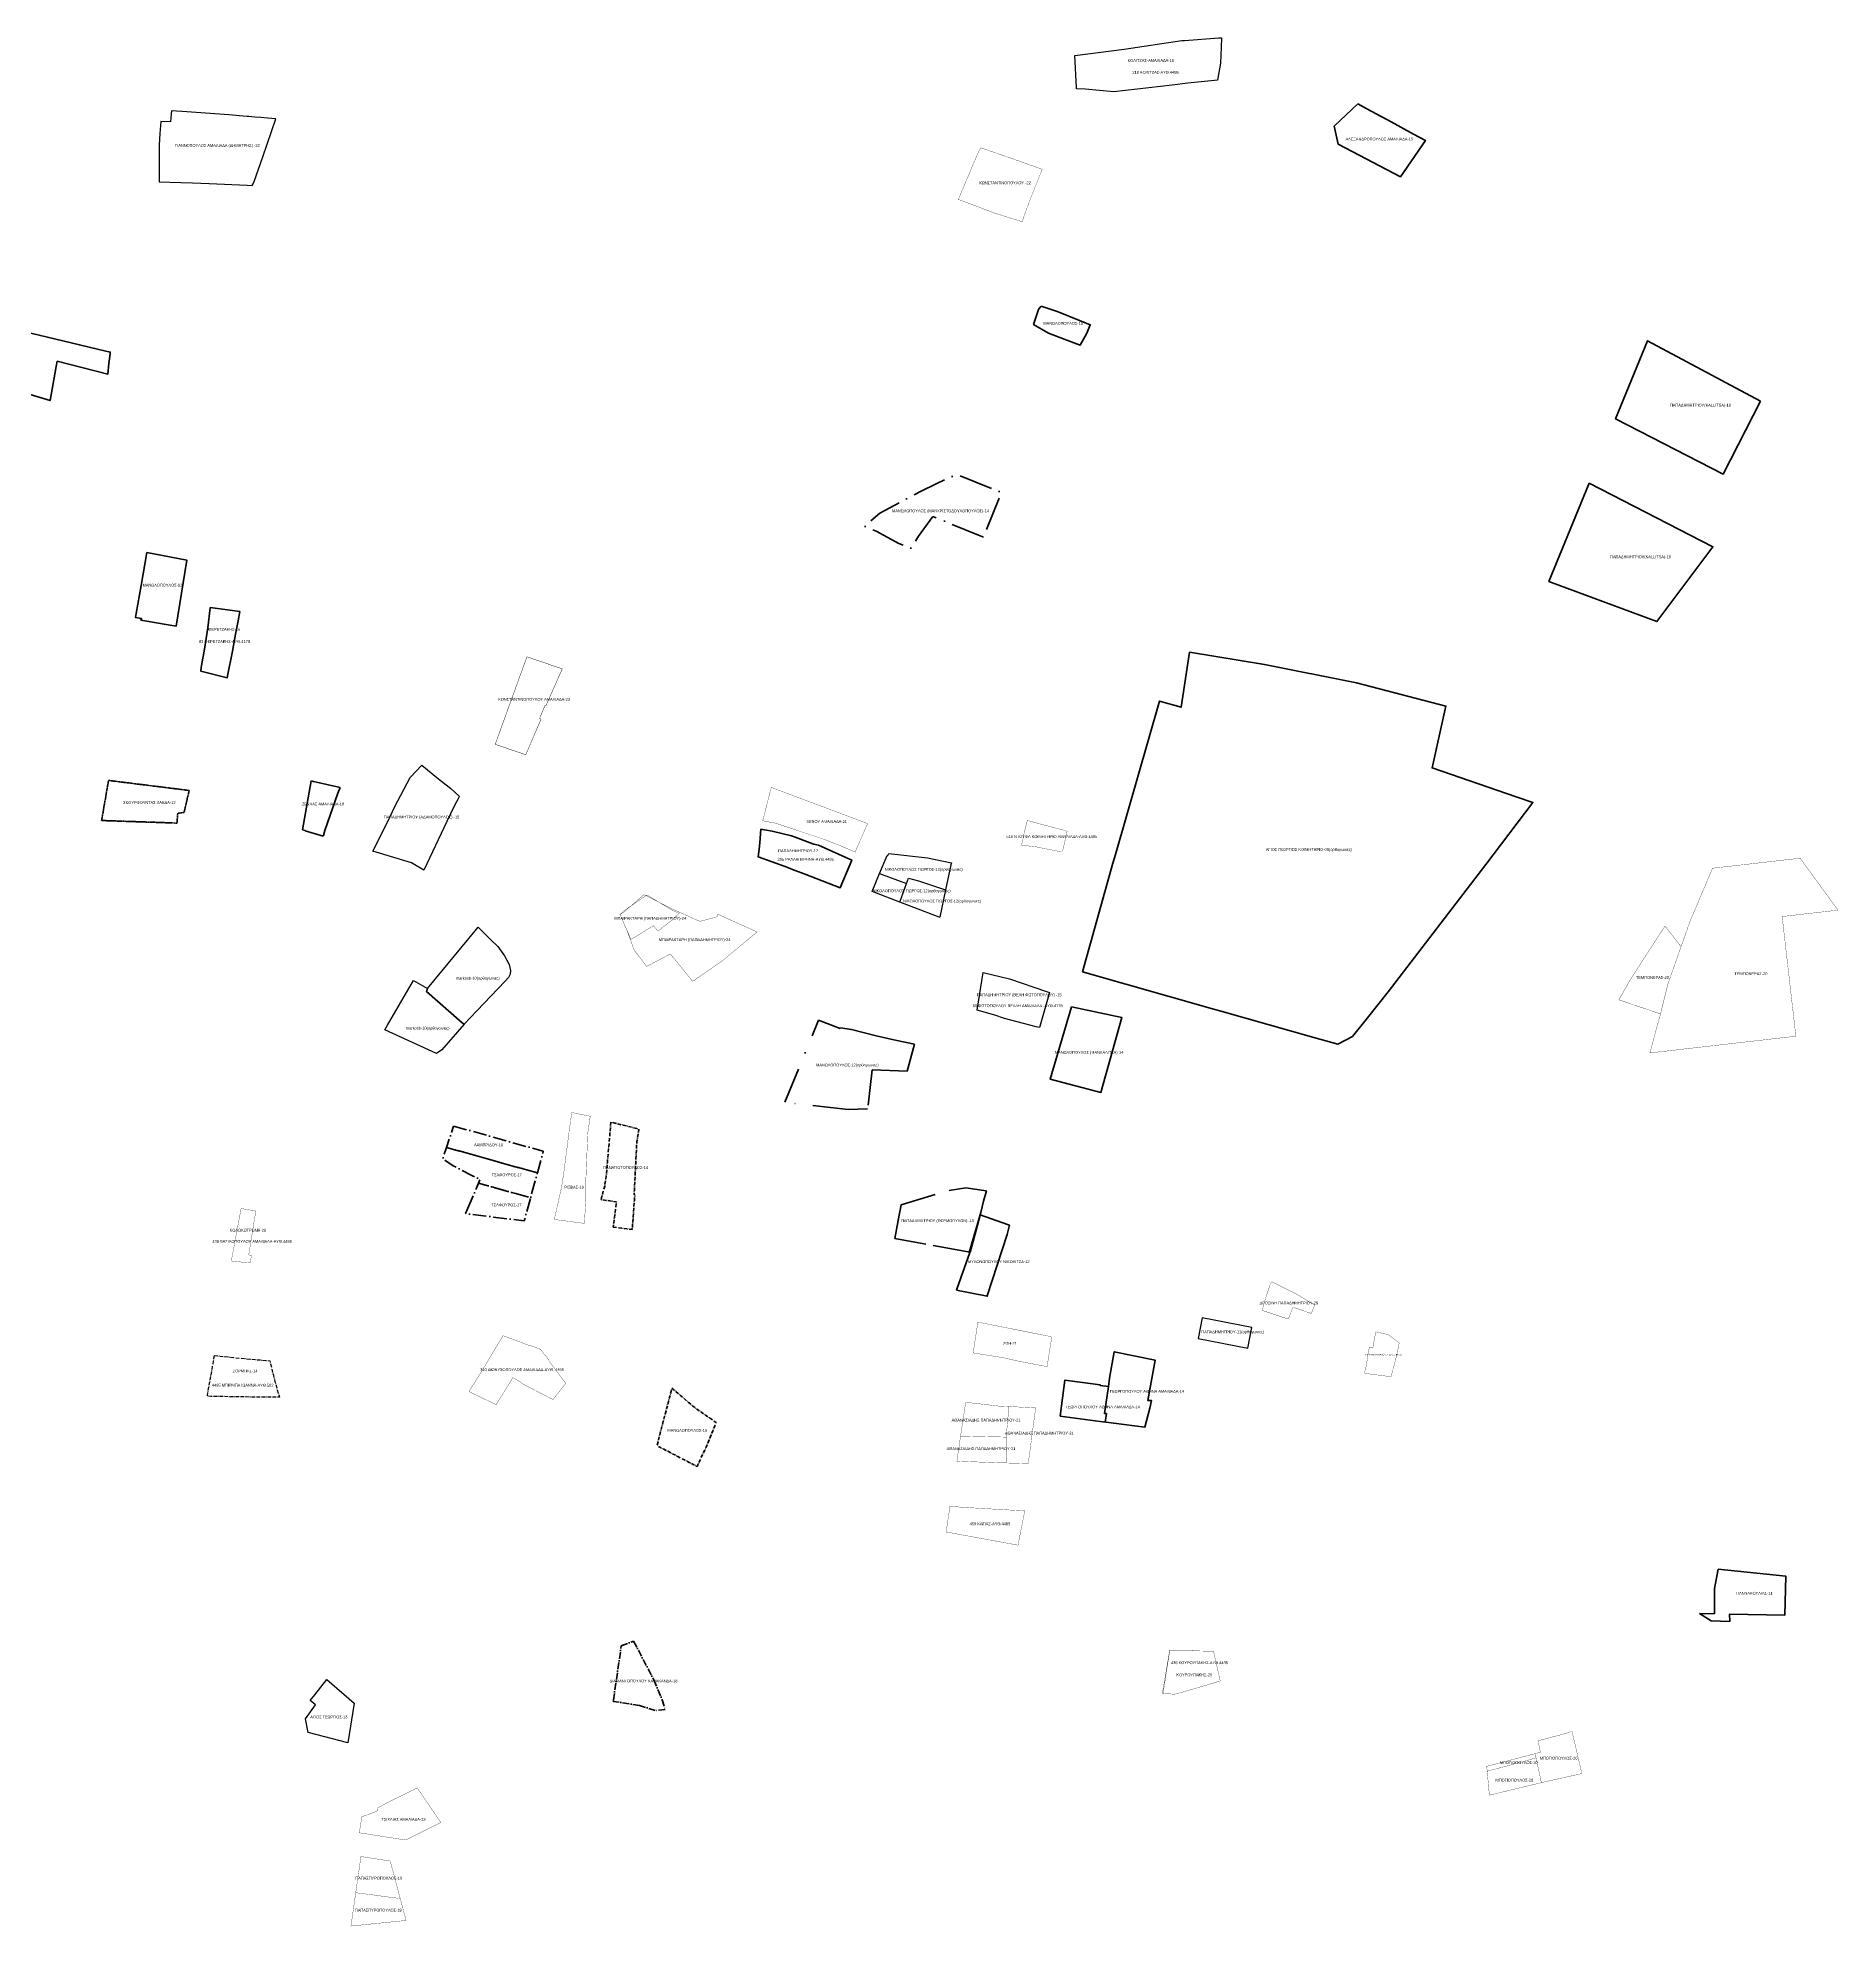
# Model space of a CAD drawing. Header units: metres. Extents: x 245125 to 394351, y 270578 to 4233311.
# Drawn here: x 266652 to 267293, y 4186687 to 4187359 of the extents above; entities that cross this region are included whole.
import ezdxf
from ezdxf.lldxf.tags import DXFTag

# ---------------------------------------------------------------- set-up
doc = ezdxf.new("R2010")
doc.units = ezdxf.units.M
for name, pattern in [('ACAD_ISO10W100', [18, 12, -3, 0, -3]), ('DASHDOT', [25.4, 12.7, -6.35, 0, -6.35]), ('DASHDOT_LINE', [18, 12, -3, 0, -3]), ('t-orio', [0.79, 0.5, -0.12, 0.05, -0.12])]:
    doc.linetypes.add(name, pattern=pattern)
for name, color, linetype in [('4178-(1-64)', 129, 'Continuous'), ('4178-(65-126-135-205)', 51, 'Continuous'), ('4495-(127-227)', 221, 'Continuous'), ('4495-(228-329)', 103, 'Continuous'), ('4495-(330-430)', 229, 'Continuous'), ('4495-(431-531)', 215, 'Continuous'), ('topo2009', 98, 'Continuous'), ('topo2010', 207, 'Continuous'), ('topo2011', 23, 'Continuous'), ('topo2012', 144, 'Continuous'), ('topo2013', 66, 'Continuous'), ('topo2014', 230, 'Continuous'), ('topo2015', 137, 'Continuous'), ('topo2016', 36, 'Continuous'), ('topo2017', 2, 'Continuous'), ('topo2018', 5, 'Continuous'), ('topo2019', 6, 'Continuous'), ('topo2020', 3, 'Continuous'), ('topo2021', 4, 'Continuous'), ('topo2022', 30, 'Continuous'), ('topo2023', 41, 'Continuous'), ('topo2024', 160, 'Continuous'), ('topo2026', 192, 'Continuous')]:
    doc.layers.add(name, color=color, linetype=linetype)
doc.styles.get("Standard").update_dxf_attribs({"font": 'arial.ttf'})
tags = doc.linetypes.add('BORDER2', pattern=[0.875, 0.25, -0.125, 0.25, -0.125, 0, -0.125]).pattern_tags.tags
tags[14:15] = [DXFTag(74, 4), DXFTag(75, 0), DXFTag(340, '0'), DXFTag(46, 1.0), DXFTag(50, 0.0), DXFTag(44, 0.0), DXFTag(45, 0.0)]
tags[12:13] = [DXFTag(74, 4), DXFTag(75, 0), DXFTag(340, '0'), DXFTag(46, 1.0), DXFTag(50, 0.0), DXFTag(44, 0.0), DXFTag(45, 0.0)]
tags[10:11] = [DXFTag(74, 4), DXFTag(75, 0), DXFTag(340, '0'), DXFTag(46, 1.0), DXFTag(50, 0.0), DXFTag(44, 0.0), DXFTag(45, 0.0)]
tags[8:9] = [DXFTag(74, 4), DXFTag(75, 0), DXFTag(340, '0'), DXFTag(46, 1.0), DXFTag(50, 0.0), DXFTag(44, 0.0), DXFTag(45, 0.0)]
tags[6:7] = [DXFTag(74, 4), DXFTag(75, 0), DXFTag(340, '0'), DXFTag(46, 1.0), DXFTag(50, 0.0), DXFTag(44, 0.0), DXFTag(45, 0.0)]
tags[4:5] = [DXFTag(74, 4), DXFTag(75, 0), DXFTag(340, '0'), DXFTag(46, 1.0), DXFTag(50, 0.0), DXFTag(44, 0.0), DXFTag(45, 0.0)]
tags = doc.linetypes.add('DASHDOT2', pattern=[0.5, 0.25, -0.125, 0, -0.125]).pattern_tags.tags
tags[10:11] = [DXFTag(74, 4), DXFTag(75, 0), DXFTag(340, '0'), DXFTag(46, 1.0), DXFTag(50, 0.0), DXFTag(44, 0.0), DXFTag(45, 0.0)]
tags[8:9] = [DXFTag(74, 4), DXFTag(75, 0), DXFTag(340, '0'), DXFTag(46, 1.0), DXFTag(50, 0.0), DXFTag(44, 0.0), DXFTag(45, 0.0)]
tags[6:7] = [DXFTag(74, 4), DXFTag(75, 0), DXFTag(340, '0'), DXFTag(46, 1.0), DXFTag(50, 0.0), DXFTag(44, 0.0), DXFTag(45, 0.0)]
tags[4:5] = [DXFTag(74, 4), DXFTag(75, 0), DXFTag(340, '0'), DXFTag(46, 1.0), DXFTag(50, 0.0), DXFTag(44, 0.0), DXFTag(45, 0.0)]
tags = doc.linetypes.add('HIDDEN', pattern=[0.375, 0.25, -0.125]).pattern_tags.tags
tags[6:7] = [DXFTag(74, 4), DXFTag(75, 0), DXFTag(340, '0'), DXFTag(46, 1.0), DXFTag(50, 0.0), DXFTag(44, 0.0), DXFTag(45, 0.0)]
tags[4:5] = [DXFTag(74, 4), DXFTag(75, 0), DXFTag(340, '0'), DXFTag(46, 1.0), DXFTag(50, 0.0), DXFTag(44, 0.0), DXFTag(45, 0.0)]

msp = doc.modelspace()

# ---------------------------------------------------------------- linework, layer by layer
at = {"layer": '4495-(228-329)', "color": 103, "ltscale": 2, "const_width": 0.1}
msp.add_lwpolyline([(266817.65, 4186897.12), (266826.78, 4186893.73), (266828.35, 4186893.3), (266830.2, 4186892.58), (266830.98, 4186892.3), (266834.14, 4186888.19), (266834.45, 4186887.55), (266838.39, 4186882.3), (266839.99, 4186880.17), (266835.47, 4186874.42), (266834.09, 4186875.12), (266825.02, 4186879.78), (266823.88, 4186880.64), (266821.18, 4186882.19), (266815.21, 4186872.58), (266805.57, 4186877.25), (266807.64, 4186880.58), (266811.24, 4186886.36), (266815.49, 4186893.52), (266817.65, 4186897.12)], dxfattribs=at)
at = {"layer": '4495-(431-531)', "linetype": 't-orio', "lineweight": 50, "ltscale": 10, "const_width": 0.1, "flags": 128}
msp.add_lwpolyline([(267002.16, 4187071.66), (267002.31, 4187072.38), (267003.07, 4187075.85), (267004.2, 4187080.43), (267010.08, 4187078.82), (267017.37, 4187076.92), (267018.36, 4187076.6), (267016.96, 4187070.26), (267016.59, 4187069.45), (267015.49, 4187069.39), (267007.45, 4187071.01), (267005.61, 4187071.21)], close=True, dxfattribs=at)
at = {"layer": '4495-(431-531)', "color": 215, "linetype": 't-orio', "lineweight": 60, "ltscale": 2, "const_width": 0.1}
msp.add_lwpolyline([(266976.69, 4186836.37), (266977.55, 4186836.32), (266988.24, 4186835.65), (267002.58, 4186834.84), (267003.3, 4186834.8), (267000.89, 4186822.6), (266975.31, 4186827.29)], close=True, dxfattribs=at)
at = {"layer": '4495-(431-531)', "color": 215, "lineweight": 40, "ltscale": 20, "const_width": 0.1}
msp.add_lwpolyline([(267054.86, 4186785.25), (267063.14, 4186785.24), (267063.08, 4186785), (267070.46, 4186784.87), (267072.83, 4186774.32), (267070.05, 4186773.41), (267063.96, 4186771.64), (267059.9, 4186770.45), (267056.73, 4186769.59), (267052.25, 4186769.81), (267052.81, 4186773.13), (267054.44, 4186782.74)], close=True, dxfattribs=at)
at = {"layer": 'topo2009', "color": 98, "lineweight": 50}
msp.add_lwpolyline([(267023.85, 4187026.54), (267034.69, 4187065.2), (267035.56, 4187068.31), (267051.21, 4187122.9), (267058.94, 4187120.7), (267061.93, 4187140.3), (267088.57, 4187135.87), (267121.29, 4187129.34), (267153.16, 4187121.1), (267151.24, 4187112.52), (267148.23, 4187099.09), (267178.11, 4187088.83), (267184.11, 4187086.77), (267167.37, 4187064.7), (267132.62, 4187019.43), (267125.24, 4187010.25), (267119.92, 4187003.58), (267114.74, 4187000.81), (267106.19, 4187003.21), (267073.48, 4187012.42), (267070.07, 4187013.35)], close=True, dxfattribs=at)
at = {"layer": 'topo2010', "color": 207}
for points in [[(266808.84, 4187042.49), (266813.26, 4187038.11), (266815.78, 4187035.56), (266818.21, 4187032.31), (266819.88, 4187029.19), (266820.34, 4187027.02), (266820.22, 4187025.79), (266819.58, 4187024.6), (266818.42, 4187023.21), (266808.3, 4187012.71), (266803.79, 4187007.92), (266803.16, 4187008.47), (266790.5, 4187019.53), (266790.85, 4187020.58), (266807.75, 4187041.17)], [(266803.79, 4187007.92), (266795.88, 4186998.83), (266794.03, 4186997.48), (266775.58, 4187005.92), (266776.58, 4187007.64), (266785.83, 4187023.47), (266790.85, 4187020.58), (266790.5, 4187019.53), (266803.16, 4187008.47)]]:
    msp.add_lwpolyline(points, close=True, dxfattribs=at)
at = {"layer": 'topo2011', "color": 23}
for p, q in [((267066.47, 4186903.42), (267065.04, 4186896.16)), ((267084.13, 4186900.01), (267066.47, 4186903.42)), ((267065.04, 4186896.16), (267082.66, 4186892.66)), ((267082.66, 4186892.66), (267084.13, 4186900.01))]:
    msp.add_line(p, q, dxfattribs=at)
at = {"layer": 'topo2011', "color": 23, "linetype": 'DASHDOT2', "lineweight": 60, "ltscale": 3}
msp.add_lwpolyline([(267243.32, 4186798.3), (267248.69, 4186798.19), (267248.67, 4186807.17), (267250.02, 4186814), (267274.05, 4186811.62), (267273.72, 4186797.64), (267254.07, 4186798.07), (267254.21, 4186795.47), (267247.54, 4186795.62)], close=True, dxfattribs=at)
at = {"layer": 'topo2012', "color": 144}
for p, q in [((266951.63, 4187061.5), (266954.29, 4187067.95)), ((266954.29, 4187067.95), (266954.56, 4187067.91)), ((266954.56, 4187067.91), (266954.89, 4187068.71)), ((266954.89, 4187068.71), (266968.73, 4187067.09)), ((266968.73, 4187067.09), (266977.2, 4187065.39)), ((266977.03, 4187064.67), (266975.04, 4187055.77)), ((266977.2, 4187065.39), (266977.03, 4187064.67)), ((266949.03, 4187055.18), (266951.63, 4187061.5)), ((266949.03, 4187055.18), (266951.63, 4187061.5)), ((266951.63, 4187061.5), (266961.22, 4187058.04)), ((266958.81, 4187051.36), (266961.22, 4187058.04)), ((266961.22, 4187058.04), (266961.97, 4187059.89)), ((266961.97, 4187059.89), (266965.45, 4187058.98)), ((266965.45, 4187058.98), (266975.04, 4187055.77)), ((266958.81, 4187051.37), (266949.03, 4187055.18)), ((266958.81, 4187051.37), (266949.03, 4187055.18)), ((266972.88, 4187046.05), (266958.81, 4187051.37)), ((266972.88, 4187046.05), (266958.81, 4187051.37)), ((266975.04, 4187055.77), (266973.08, 4187045.98)), ((266975.04, 4187055.77), (266973.08, 4187045.98)), ((266973.08, 4187045.98), (266972.88, 4187046.05)), ((266973.08, 4187045.98), (266972.88, 4187046.05))]:
    msp.add_line(p, q, dxfattribs=at)
at = {"layer": 'topo2012', "color": 144, "linetype": 'HIDDEN', "lineweight": 40, "ltscale": 6}
msp.add_lwpolyline([(266626.84, 4187238.68), (266656.54, 4187229.78), (266658.71, 4187241.88), (266659.05, 4187243.8), (266677.04, 4187239.2), (266677.46, 4187243), (266677.84, 4187246.36), (266677.92, 4187247.07), (266673.85, 4187248.01), (266666.98, 4187249.59), (266633.15, 4187257.73)], dxfattribs=at)
at = {"layer": 'topo2012', "color": 144, "lineweight": 80}
msp.add_lwpolyline([(266690.99, 4187175.79), (266705.16, 4187173.05), (266701.38, 4187149.58), (266697.78, 4187150.15), (266690.97, 4187151.26), (266688.85, 4187151.64), (266689.06, 4187152.25), (266686.92, 4187152.58), (266687.12, 4187154.01), (266688.97, 4187164)], close=True, dxfattribs=at)
at = {"layer": 'topo2012', "color": 144, "linetype": 'ACAD_ISO10W100', "lineweight": 60, "ltscale": 0.04}
msp.add_lwpolyline([(266674.87, 4187080.4), (266676.22, 4187088.34), (266677.3, 4187094.65), (266706, 4187091.09), (266704.58, 4187084.85), (266704.22, 4187083.29), (266701.93, 4187082.94), (266701.67, 4187079.48)], close=True, dxfattribs=at)
at = {"layer": 'topo2012', "color": 144, "linetype": 'HIDDEN', "lineweight": 50, "ltscale": 4}
msp.add_lwpolyline([(266909.38, 4187077.34), (266913.44, 4187076.59), (266920.28, 4187074.97), (266921.64, 4187074.46), (266927.88, 4187072.09), (266928.29, 4187072), (266929.92, 4187071.64), (266932.32, 4187070.58), (266941.76, 4187066.29), (266937.66, 4187056.45), (266924.82, 4187061.42), (266921.58, 4187062.63), (266917.72, 4187064.14), (266908.41, 4187067.48), (266908.84, 4187070.15), (266909.03, 4187072.49)], close=True, dxfattribs=at)
at = {"layer": 'topo2012', "color": 144, "linetype": 'DASHDOT', "lineweight": 80}
msp.add_lwpolyline([(266917.94, 4186980.18), (266929.92, 4187009.39), (266937.63, 4187006.42), (266937.69, 4187006.61), (266941.6, 4187006.03), (266950.41, 4187003.75), (266957.78, 4187002.09), (266964.07, 4187000.85), (266961.49, 4186991.17), (266948.95, 4186991.69), (266947.38, 4186977.79), (266940.52, 4186977.63)], close=True, dxfattribs=at)
at = {"layer": 'topo2012', "color": 144, "linetype": 'BORDER2', "lineweight": 70}
msp.add_lwpolyline([(266979.01, 4186913.27), (266979.28, 4186913.97), (266983.71, 4186926.69), (266983.51, 4186926.73), (266987.42, 4186940.12), (266997.19, 4186936.65), (266997.84, 4186936.42), (266996.98, 4186933.07), (266989.98, 4186911.27), (266989.93, 4186911.12)], close=True, dxfattribs=at)
at = {"layer": 'topo2013', "color": 54}
msp.add_lwpolyline([(266748.31, 4186755.95), (266747.38, 4186760.77), (266750.98, 4186765.79), (266749.02, 4186767.28), (266750.73, 4186769.38), (266754.93, 4186774.8), (266764.73, 4186766.38), (266762.4, 4186752.32)], close=True, dxfattribs=at)
at = {"layer": 'topo2014', "color": 230, "lineweight": 0}
msp.add_line((267047.8, 4186871.31), (267045.99, 4186864.54), dxfattribs=at)
at = {"layer": 'topo2014', "color": 230, "linetype": 'DASHDOT_LINE', "lineweight": 60, "flags": 128}
msp.add_lwpolyline([(266988.62, 4187181.25), (266986.86, 4187181.93), (266976.27, 4187186.21), (266970.62, 4187188.51), (266969.61, 4187187.22), (266965.53, 4187181.58), (266964, 4187179.16), (266962.74, 4187177.2), (266958.55, 4187179), (266950.39, 4187183.36), (266946.35, 4187185.09), (266951.76, 4187189.72), (266966.44, 4187197.54), (266971.83, 4187200.2), (266979, 4187203.53), (266995.03, 4187197.1)], close=True, dxfattribs=at)
at = {"layer": 'topo2014', "color": 230, "linetype": 'HIDDEN', "lineweight": 50, "ltscale": 5, "flags": 128}
msp.add_lwpolyline([(267019.95, 4187014.14), (267037.86, 4187010.28), (267030.39, 4186983.68), (267012.38, 4186988.34)], close=True, dxfattribs=at)
at = {"layer": 'topo2014', "color": 230, "linetype": 'DASHDOT_LINE', "lineweight": 80, "ltscale": 0.1, "flags": 128}
msp.add_lwpolyline([(266856.86, 4186935.76), (266863.62, 4186934.88), (266864.57, 4186947.19), (266864.32, 4186947.21), (266865.25, 4186965.89), (266866.03, 4186970.62), (266856.08, 4186973.1), (266855.57, 4186967.56), (266854.38, 4186953.82), (266853.84, 4186950.37), (266852.54, 4186945.48), (266858.07, 4186944.76)], close=True, dxfattribs=at)
at = {"layer": 'topo2014', "color": 230, "linetype": 'DASHDOT_LINE', "ltscale": 0.1, "flags": 128}
msp.add_lwpolyline([(266715.04, 4186890.05), (266727.96, 4186888.75), (266734.69, 4186888.2), (266736.32, 4186881.47), (266738.1, 4186875.28), (266738.1, 4186875.28), (266729.85, 4186875.27), (266713.76, 4186875.52), (266712.45, 4186875.61)], close=True, dxfattribs=at)
at = {"layer": 'topo2014', "color": 230}
for points in [[(267049.69, 4186888.42), (267047.05, 4186874.11), (267048.34, 4186874.08), (267047.8, 4186871.31), (267045.99, 4186864.54), (267031.27, 4186866.49)], [(267049.69, 4186888.42), (267047.05, 4186874.11), (267048.34, 4186874.08), (267047.8, 4186871.31), (267045.99, 4186864.54)]]:
    msp.add_lwpolyline(points, dxfattribs=at)
at = {"layer": 'topo2014', "color": 230, "lineweight": 40}
for points in [[(267031.28, 4186866.49), (267045.99, 4186864.54), (267047.8, 4186871.31), (267048.34, 4186874.08), (267047.05, 4186874.11), (267049.69, 4186888.42), (267035.13, 4186891.43), (267033.5, 4186882.03), (267033.08, 4186879.06), (267031.7, 4186869.48)], [(267015.89, 4186868.53), (267031.95, 4186866.4), (267032.35, 4186869.39), (267031.7, 4186869.48), (267033.08, 4186879.06), (267030.08, 4186879.44), (267030.11, 4186879.67), (267017.6, 4186881.33), (267015.89, 4186868.53)]]:
    msp.add_lwpolyline(points, dxfattribs=at)
at = {"layer": 'topo2015', "color": 137}
msp.add_lwpolyline([(267145.85, 4187322.28), (267136.98, 4187309.41), (267114.84, 4187320.98), (267113.43, 4187327.36), (267121.84, 4187335.34), (267124.95, 4187333.61), (267133.61, 4187328.9), (267141.63, 4187324.56), (267145.85, 4187322.28)], dxfattribs=at)
at = {"layer": 'topo2015', "color": 137, "linetype": 'HIDDEN', "lineweight": 40, "ltscale": 2}
msp.add_lwpolyline([(267121.84, 4187335.34), (267124.95, 4187333.61), (267133.61, 4187328.9), (267141.63, 4187324.56), (267145.85, 4187322.28), (267136.98, 4187309.41), (267114.84, 4187320.98), (267113.43, 4187327.36), (267121.84, 4187335.34)], dxfattribs=at)
at = {"layer": 'topo2015', "color": 137, "lineweight": 70, "ltscale": 0.1, "flags": 128}
msp.add_lwpolyline([(267009.12, 4187263.34), (267015.15, 4187261.32), (267026.57, 4187256.76), (267025.33, 4187253.77), (267023.05, 4187249.52), (267020.72, 4187250.37), (267011.8, 4187253.74), (267006.42, 4187256.88), (267008.06, 4187261.81), (267008.26, 4187262.42)], close=True, dxfattribs=at)
at = {"layer": 'topo2015', "color": 137, "flags": 128}
for points in [[(266771.39, 4187069.51), (266776.51, 4187079.85), (266779.23, 4187085.42), (266784.69, 4187095.74), (266788.76, 4187100.04), (266790.81, 4187098.47), (266794.13, 4187095.68), (266799.09, 4187091.79), (266802.07, 4187089.07), (266801.9, 4187088.63), (266800.32, 4187085.51), (266797.71, 4187080), (266789.5, 4187062.77), (266785.16, 4187065.29)], [(266986.36, 4187012.95), (266988.47, 4187026.35), (266997.81, 4187024.08), (267011.06, 4187019.56), (267012.15, 4187019.19), (267008.52, 4187006.71), (267007.3, 4187007.04), (266996.04, 4187009.95), (266992.65, 4187011.14)]]:
    msp.add_lwpolyline(points, close=True, dxfattribs=at)
at = {"layer": 'topo2015', "color": 137, "linetype": 'DASHDOT', "lineweight": 70}
msp.add_lwpolyline([(266959.28, 4186943.71), (266976.38, 4186948.81), (266982.3, 4186949.68), (266989.52, 4186948.62), (266989.71, 4186948.6), (266988.62, 4186944.99), (266987.62, 4186940.93), (266986.33, 4186936.01), (266983.93, 4186926.83), (266983.2, 4186926.96), (266968.13, 4186929.72), (266957.06, 4186931.75), (266958.28, 4186938.08)], close=True, dxfattribs=at)
at = {"layer": 'topo2015', "color": 137, "linetype": 'DASHDOT_LINE', "lineweight": 70, "ltscale": 0.1, "flags": 128}
msp.add_lwpolyline([(266877.76, 4186878.44), (266878.54, 4186877.78), (266885.26, 4186872.01), (266893.48, 4186866.22), (266890.41, 4186858.51), (266886.71, 4186850.59), (266873.72, 4186857.33), (266872.5, 4186857.96), (266873.1, 4186860.54), (266875.01, 4186867.89)], close=True, dxfattribs=at)
at = {"layer": 'topo2016', "color": 36, "lineweight": 40, "flags": 128}
msp.add_lwpolyline([(266713.43, 4187156.14), (266724.07, 4187154.7), (266723.49, 4187151.46), (266722.54, 4187146.64), (266721.39, 4187140.66), (266721.07, 4187138.89), (266720.04, 4187133.61), (266719.8, 4187132.43), (266719.54, 4187131.16), (266710.11, 4187133.58), (266710.33, 4187134.86), (266710.45, 4187135.59), (266711.41, 4187141.38), (266712.63, 4187148.96), (266713.42, 4187156.04)], close=True, dxfattribs=at)
at = {"layer": 'topo2017', "color": 2, "linetype": 'DASHDOT_LINE', "lineweight": 70, "ltscale": 0.4, "flags": 128}
for points in [[(266797.58, 4186964.1), (266829.89, 4186955.02), (266829.31, 4186952.91), (266827.49, 4186946.22), (266808.93, 4186951.35), (266809.51, 4186952.74), (266806.38, 4186954.19), (266799.9, 4186957.59), (266796.25, 4186960.02), (266797.58, 4186964.1)], [(266805.16, 4186942.43), (266808.93, 4186951.35), (266827.49, 4186946.22), (266825.73, 4186939.77), (266825.25, 4186937.98), (266804.36, 4186940.53)]]:
    msp.add_lwpolyline(points, close=True, dxfattribs=at)
at = {"layer": 'topo2018', "color": 5, "flags": 128}
msp.add_lwpolyline([(267021.07, 4187352.56), (267038.67, 4187354.83), (267059.21, 4187357.85), (267060.12, 4187357.86), (267072.35, 4187358.83), (267073.31, 4187358.86), (267073.22, 4187355.49), (267072.97, 4187349.77), (267071.88, 4187343.78), (267070.86, 4187343.7), (267061.26, 4187342.72), (267055.72, 4187342.02), (267034.95, 4187339.62), (267024.77, 4187340.58), (267021.76, 4187340.75), (267021.73, 4187341.2)], close=True, dxfattribs=at)
at = {"layer": 'topo2018', "color": 5, "lineweight": 60}
for points in [[(267265.11, 4187229.54), (267224.88, 4187251.09), (267213.49, 4187223.3), (267251.77, 4187203.61)], [(267204.12, 4187200.44), (267189.77, 4187165.43), (267228.23, 4187151.17), (267248.14, 4187177.8)]]:
    msp.add_lwpolyline(points, close=True, dxfattribs=at)
at = {"layer": 'topo2018', "color": 5, "linetype": 'DASHDOT', "lineweight": 70, "ltscale": 2}
msp.add_lwpolyline([(266749.4, 4187094.5), (266750.22, 4187094.32), (266759.77, 4187092.15), (266758.91, 4187090.18), (266754.24, 4187076.88), (266753.77, 4187075.02), (266753.72, 4187074.82), (266747.25, 4187076.7), (266747.28, 4187076.86), (266746.34, 4187077.12)], close=True, dxfattribs=at)
at = {"layer": 'topo2018', "color": 5, "linetype": 'DASHDOT_LINE', "lineweight": 70, "ltscale": 0.4, "flags": 128}
msp.add_lwpolyline([(266800.1, 4186971.69), (266832.01, 4186962.74), (266829.89, 4186955.02), (266797.58, 4186964.1), (266800.1, 4186971.69)], dxfattribs=at)
at = {"layer": 'topo2018', "color": 5, "linetype": 'DASHDOT_LINE', "lineweight": 53, "ltscale": 0.2}
msp.add_lwpolyline([(266856.87, 4186767.03), (266856.94, 4186767.47), (266858.54, 4186778.5), (266858.54, 4186778.5), (266859.74, 4186786.74), (266864.12, 4186788.48), (266871.33, 4186774.66), (266874.27, 4186767.56), (266875.35, 4186764.09), (266871.85, 4186763.75), (266866.25, 4186765.56)], close=True, dxfattribs=at)
at = {"layer": 'topo2019', "color": 6, "lineweight": 40, "ltscale": 20, "const_width": 0.1}
msp.add_lwpolyline([(266842.13, 4186976.52), (266848.69, 4186975.17), (266847.81, 4186969.06), (266847.11, 4186951.75), (266847.17, 4186946.16), (266846.65, 4186937.56), (266846.62, 4186937.08), (266835.93, 4186938.46), (266836.08, 4186939.14), (266838.55, 4186950.18), (266839.34, 4186955.49), (266841.25, 4186970.28)], close=True, dxfattribs=at)
at = {"layer": 'topo2019', "color": 6, "ltscale": 2, "const_width": 0.1}
msp.add_lwpolyline([(266767.13, 4186711.84), (266777.54, 4186710.21), (266777.97, 4186708.62), (266781.1, 4186696.88), (266765.27, 4186698.97), (266765.97, 4186703.82), (266766.91, 4186710.33), (266767.13, 4186711.84)], close=True, dxfattribs=at)
at = {"layer": 'topo2019', "color": 6, "const_width": 0.1}
msp.add_lwpolyline([(266763.56, 4186687.09), (266765.27, 4186698.97), (266781.1, 4186696.88), (266783.18, 4186689.09), (266763.56, 4186687.09)], close=True, dxfattribs=at)
at = {"layer": 'topo2020', "color": 3, "ltscale": 2, "const_width": 0.1}
for points in [[(267248, 4187063.42), (267279.16, 4187066.99), (267292.63, 4187048.51), (267272.77, 4187046.24), (267277.65, 4187003.66), (267225.72, 4186997.71), (267229.47, 4187011.58), (267232.16, 4187022.36), (267236.81, 4187035.53), (267239.96, 4187044.43)], [(267231.07, 4187042.84), (267236.81, 4187035.53), (267232.16, 4187022.36), (267229.47, 4187011.58), (267214.67, 4187016.61), (267218.68, 4187023.63), (267225.33, 4187033.99), (267231.07, 4187042.84)]]:
    msp.add_lwpolyline(points, close=True, dxfattribs=at)
at = {"layer": 'topo2020', "color": 3, "ltscale": 7, "const_width": 0.1}
msp.add_lwpolyline([(266724.5, 4186942.39), (266729.75, 4186941.44), (266729.15, 4186938.07), (266727.2, 4186925.85), (266728.16, 4186925.7), (266727.73, 4186923.02), (266726.76, 4186923.09), (266720.99, 4186923.69), (266721.56, 4186926.75)], close=True, dxfattribs=at)
at = {"layer": 'topo2020', "color": 3, "lineweight": 40, "ltscale": 20, "const_width": 0.1}
msp.add_lwpolyline([(267054.92, 4186785.25), (267063.14, 4186785.24), (267063.08, 4186785), (267070.46, 4186784.87), (267072.83, 4186774.32), (267070.05, 4186773.41), (267063.96, 4186771.64), (267059.9, 4186770.45), (267056.73, 4186769.59), (267052.49, 4186769.79), (267053.01, 4186773.1), (267054.52, 4186782.73)], close=True, dxfattribs=at)
at = {"layer": 'topo2020', "color": 3, "ltscale": 15, "const_width": 0.1}
for points in [[(267185.21, 4186746.95), (267184.89, 4186748.42), (267186.78, 4186748.91), (267185.89, 4186752.99), (267196.01, 4186755.67), (267198, 4186756.35), (267201.5, 4186741.34), (267187.28, 4186738.15), (267187.1, 4186738.11)], [(267167.67, 4186743.92), (267184.89, 4186748.42), (267185.21, 4186746.95), (267181.83, 4186745.94), (267173.3, 4186743.62), (267170.49, 4186742.89), (267169.26, 4186742.58), (267167.83, 4186742.17)], [(267167.83, 4186742.17), (267169.26, 4186742.58), (267170.49, 4186742.89), (267173.3, 4186743.62), (267181.83, 4186745.94), (267185.21, 4186746.95), (267187.1, 4186738.11), (267173.19, 4186734.76), (267168.6, 4186733.63)]]:
    msp.add_lwpolyline(points, close=True, dxfattribs=at)
at = {"layer": 'topo2021', "color": 4, "linetype": 't-orio', "ltscale": 15, "const_width": 0.1}
for points in [[(266910.07, 4187080.31), (266910.56, 4187082.21), (266913.11, 4187092.17), (266931.5, 4187085.27), (266947.37, 4187079.32), (266947.29, 4187079.12), (266942.95, 4187069.18), (266937.49, 4187071.53), (266931.12, 4187073.97), (266914.97, 4187079.34)], [(266986.63, 4186901.96), (267012.82, 4186896.74), (267012.77, 4186895.7), (267011.23, 4186886.11), (267009.17, 4186886.51), (267001.47, 4186887.97), (266995.57, 4186889.29), (266985.69, 4186890.87), (266984.94, 4186890.99)], [(266982.28, 4186873.43), (266994.33, 4186872.05), (266996.75, 4186871.98), (266997.67, 4186871.93), (266996.76, 4186861.88), (266996.76, 4186861.04), (266980.45, 4186861.4)], [(266997.67, 4186871.93), (267004.2, 4186871.57), (267007.17, 4186871.42), (267005.85, 4186861.5), (267004.54, 4186851.64), (266996.77, 4186851.84), (266996.76, 4186861.04), (266996.76, 4186861.88)]]:
    msp.add_lwpolyline(points, close=True, dxfattribs=at)
msp.add_lwpolyline([(266980.45, 4186861.4), (266996.76, 4186861.04), (266996.77, 4186851.84), (266993.41, 4186851.93), (266979.15, 4186852.47), (266980.45, 4186861.4)], dxfattribs=at)
at = {"layer": 'topo2022', "color": 30}
msp.add_lwpolyline([(266728.42, 4187306.31), (266728.73, 4187306.92), (266729.14, 4187307.72), (266732.19, 4187316.53), (266736.85, 4187330), (266733.94, 4187330.24), (266731.46, 4187330.45), (266729.37, 4187330.62), (266727.27, 4187330.8), (266726.57, 4187330.86), (266720.09, 4187331.45), (266705.19, 4187332.54), (266699.73, 4187332.82), (266699.57, 4187331.76), (266699.4, 4187328.93), (266695.94, 4187329.1), (266695.62, 4187324.75), (266695.35, 4187320.78), (266695.38, 4187307.63), (266703.02, 4187307.36), (266707.18, 4187307.23), (266713.13, 4187306.97), (266726.69, 4187306.42), (266728.42, 4187306.31)], dxfattribs=at)
at = {"layer": 'topo2022', "color": 30, "linetype": 't-orio', "ltscale": 10, "const_width": 0.1}
msp.add_lwpolyline([(266987.66, 4187319.72), (266999.7, 4187315.56), (267009.5, 4187312.06), (267009.02, 4187310.84), (267004.98, 4187300.75), (267002.36, 4187293.43), (266998.47, 4187294.65), (266992.9, 4187296.37), (266990.86, 4187297.14), (266979.66, 4187301.35), (266981.14, 4187304.84), (266986.65, 4187317.86), (266986.93, 4187318.38)], close=True, dxfattribs=at)
at = {"layer": 'topo2022', "color": 30, "lineweight": 106, "ltscale": 2, "const_width": 0.1}
msp.add_lwpolyline([(267128.17, 4186898.5), (267132.63, 4186897.5), (267136.54, 4186894.56), (267135.63, 4186890.15), (267134.16, 4186884.49), (267133.59, 4186882.53), (267124.12, 4186883.74), (267124.29, 4186884.38), (267124.76, 4186886.15), (267125.87, 4186893.08), (267127.14, 4186892.83)], close=True, dxfattribs=at)
at = {"layer": 'topo2023', "const_width": 0.15}
msp.add_lwpolyline([(266826.17, 4187138.63), (266838.78, 4187134.34), (266838.45, 4187133.68), (266832.91, 4187121.17), (266832.62, 4187121.3), (266831.86, 4187119.53), (266830.69, 4187116.79), (266831.2, 4187116.46), (266825.77, 4187103.81), (266815.14, 4187107.41), (266814.89, 4187107.52)], close=True, dxfattribs=at)
at = {"layer": 'topo2023', "linetype": 't-orio', "lineweight": -2, "ltscale": 10, "const_width": 0.1}
msp.add_lwpolyline([(266787.12, 4186736.25), (266789.44, 4186732.87), (266795.55, 4186723.94), (266786.81, 4186719.61), (266784.58, 4186718.5), (266782.99, 4186717.71), (266766.53, 4186720.27), (266767.46, 4186725.99), (266770.4, 4186727.01), (266773.15, 4186728.17), (266773.06, 4186729.16), (266775.59, 4186730.45), (266776.92, 4186731.16), (266778.21, 4186731.84), (266779.36, 4186732.4), (266780.99, 4186733.18), (266786.67, 4186736.02)], close=True, dxfattribs=at)
at = {"layer": 'topo2024', "linetype": 't-orio', "ltscale": 10, "const_width": 0.1}
msp.add_lwpolyline([(266859.27, 4187046.95), (266860.83, 4187047.96), (266860.9, 4187048.01), (266863.29, 4187050.08), (266867.82, 4187054.02), (266868.51, 4187053.67), (266873.23, 4187051.28), (266877.62, 4187049.06), (266886.87, 4187044.87), (266887.83, 4187044.54), (266893.8, 4187046.13), (266894.09, 4187047.07), (266908.05, 4187040.76), (266895.64, 4187030.43), (266885.14, 4187023.19), (266877.19, 4187032.92), (266868.72, 4187028.47), (266864.32, 4187034.32), (266861.75, 4187041.38)], close=True, dxfattribs=at)
msp.add_lwpolyline([(266879.52, 4187046.57), (266880.33, 4187047.41), (266877.35, 4187048.77), (266870.86, 4187052.73), (266873.23, 4187051.28), (266868.89, 4187053.93), (266868.51, 4187053.67), (266866.39, 4187052.23), (266863.29, 4187050.08), (266860.72, 4187048.3), (266859.27, 4187046.95), (266863.22, 4187038.08), (266863.85, 4187038.47), (266871.15, 4187042.96), (266872.85, 4187041.03), (266874.24, 4187042.22), (266878.31, 4187045.32), (266879.52, 4187046.57)], dxfattribs=at)
at = {"layer": 'topo2026', "linetype": 't-orio', "ltscale": 0.6, "const_width": 0.1}
msp.add_lwpolyline([(267087.76, 4186906.1), (267088.81, 4186909.83), (267090.74, 4186915.79), (267091.19, 4186916.32), (267099.32, 4186912.23), (267099.89, 4186911.99), (267106.48, 4186907.99), (267105.23, 4186905.04), (267098.67, 4186907.29), (267097.08, 4186903.03), (267096.48, 4186903.21), (267090.2, 4186905.32), (267088.95, 4186905.72)], close=True, dxfattribs=at)

# ---------------------------------------------------------------- texts
at = {"layer": '4178-(1-64)', "color": 129, "insert": (266984.79, 4187015), "char_height": 1, "width": 38.8228, "attachment_point": 1}
msp.add_mtext('60 ΦΩΤΟΠΟΥΛΟΥ BEΛΛΗ ΑΜΑΛΙΑΔΑ -ΑΥΘ.4178', dxfattribs=at)
at = {"layer": '4178-(65-126-135-205)', "color": 51, "insert": (266709.49, 4187144.58), "char_height": 1, "width": 21.7027, "attachment_point": 1}
msp.add_mtext('83 ΦΕΡΕΤΖΑΚΗΣ-AYΘ.4178', dxfattribs=at)
at = {"layer": '4495-(127-227)', "color": 221, "insert": (267041.57, 4187347.08), "char_height": 1, "width": 23.0637, "attachment_point": 1}
msp.add_mtext('218 ΚΟΛΙΤΖΑΣ-ΑYΘ.4495', dxfattribs=at)
at = {"layer": '4495-(228-329)', "color": 103, "linetype": 't-orio', "ltscale": 15, "insert": (266809.55, 4186885.51), "char_height": 1, "width": 37.9994, "attachment_point": 1}
msp.add_mtext('310 ΔΙΟΝΥΣΟΠΟΥΛΟΣ ΑΜΑΛΙΑΔΑ-ΑΥΘ. 4495', dxfattribs=at)
at = {"layer": '4495-(330-430)', "color": 229, "linetype": 't-orio', "ltscale": 15, "insert": (266915.34, 4187067.11), "char_height": 1, "width": 28.2837, "attachment_point": 1}
msp.add_mtext('395 ΡΑΛΛΗ ΕΙΡΗΝΗ-ΑΥΘ.4495', dxfattribs=at)
at = {"layer": '4495-(431-531)', "insert": (266996.75, 4187075.18), "char_height": 1, "width": 38.2054, "attachment_point": 1}
msp.add_mtext('516 ΝΤΟΥΦΑ ΚΟΙΜΗΤΗΡΙΟ ΑΜΑΛΙΑΔΑ-ΑΥΘ.4495', dxfattribs=at)
at = {"layer": '4495-(431-531)', "color": 215, "insert": (266714.26, 4186931.16), "char_height": 1, "width": 38.9109, "attachment_point": 1}
msp.add_mtext('438 ΒΑΣΙΛΟΠΟΥΛΟΥ ΑΜΑΛΙΑΔΑ-ΑΥΘ.4495', dxfattribs=at)
at = {"layer": '4495-(431-531)', "linetype": 't-orio', "ltscale": 15, "insert": (266714.08, 4186880), "char_height": 1, "width": 25.3981, "attachment_point": 1}
msp.add_mtext('4495 ΜΠΙΡΜΠΑ ΙΩΑΝΝΑ-ΑΥΘ.502', dxfattribs=at)
at = {"layer": '4495-(431-531)', "color": 215, "linetype": 't-orio', "ltscale": 15, "char_height": 1, "attachment_point": 1}
for s, insert, width in [('459 ΚΑΓΙΑΣ-ΑΥΘ.4495', (266983.68, 4186830.69), 15.6261), ('435 ΚΟΥΡΟΥΠΑΚΗΣ-ΑΥΘ.4495', (267055.33, 4186781.27), 33.4687)]:
    msp.add_mtext(s, dxfattribs=dict(at, insert=insert, width=width))
at = {"layer": 'topo2009', "color": 98, "insert": (267089.06, 4187070.58), "char_height": 1, "width": 35.2312, "attachment_point": 1}
msp.add_mtext('ΑΓΙΟΣ ΓΕΩΡΓΙΟΣ ΚΟΙΜΗΤΗΡΙΟ-09(ορθογωνιες)', dxfattribs=at)
at = {"layer": 'topo2010', "color": 207, "char_height": 1, "width": 13.8903, "attachment_point": 1}
for insert in [(266800.94, 4187024.81), (266783.09, 4187007.04)]:
    msp.add_mtext('markosb-10(ορθογωνιες)', dxfattribs=dict(at, insert=insert))
at = {"layer": 'topo2011', "color": 23, "linetype": 't-orio', "ltscale": 15, "char_height": 1, "attachment_point": 1}
for s, insert, width in [('ΠΑΠΑΔΗΜΗΤΡΙΟΥ-11(ορθογωνιες)', (267066.11, 4186898.98), 15.3156), ('ΓΙΑΝΝΑΚΟΥΛΙΑΣ-11', (267256.28, 4186805.99), 5.9347)]:
    msp.add_mtext(s, dxfattribs=dict(at, insert=insert, width=width))
at = {"layer": 'topo2012', "color": 144, "char_height": 1, "attachment_point": 1}
for s, insert, width in [('ΜΑΝΩΛΟΠΟΥΛΟΣ-12', (266689.43, 4187164.62), 14.0598), ('ΣΚΟΥΡΦΟΥΝΤΑΣ ΛΑΒΔΑ-12', (266682.54, 4187087.29), 34.0589), ('ΝΙΚΟΛΟΠΟΥΛΟΣ ΓΙΩΡΓΟΣ-12(ορθογωνιες)', (266953.47, 4187063.52), 38.2054), ('ΝΙΚΟΛΟΠΟΥΛΟΣ ΓΙΩΡΓΟΣ-12(ορθογωνιες)', (266949.15, 4187055.89), 38.4257), ('ΝΙΚΟΛΟΠΟΥΛΟΣ ΓΙΩΡΓΟΣ-12(ορθογωνιες)', (266959.99, 4187052.24), 36.8492), ('ΜΑΝΩΛΟΠΟΥΛΟΣ-12(oρθογωνιες)', (266929.05, 4186993.9), 15.8024), ('ΜΥΛΟΝΩΠΟΥΛΟΥ ΝΙΚΟΛΙΤΣΑ-12', (266983.07, 4186923.96), 29.1402)]:
    msp.add_mtext(s, dxfattribs=dict(at, insert=insert, width=width))
at = {"layer": 'topo2012', "color": 144, "linetype": 't-orio', "ltscale": 15, "insert": (266915.56, 4187070.14), "char_height": 1, "width": 12.4983, "attachment_point": 1}
msp.add_mtext('ΠΑΠΑΔΗΜΗΤΡΙΟΥ-12', dxfattribs=at)
at = {"layer": 'topo2013', "color": 54, "insert": (266749.08, 4186761.97), "char_height": 1, "width": 31.2359, "attachment_point": 1}
msp.add_mtext('ΑΓΙΟΣ ΓΕΩΡΓΙΟΣ-13', dxfattribs=at)
at = {"layer": 'topo2014', "color": 230, "char_height": 1, "attachment_point": 1}
for s, insert, width in [('ΜΑΝΩΛΟΠΟΥΛΟΣ (MANXΡΙΣΤΟΔΟΥΛΟΠΟΥΛΟΣ)-14', (266956.09, 4187191.05), 48.7331), ('ΜΑΝΩΛΟΠΟΥΛΟΣ (ΜΑΝΚΑΛΙΤΣΑ)-14', (267014, 4186998.42), 38.4216), ('ΠΑΝΑΓΙΩΤΟΠΟΥΛΟΣ-14', (266853.32, 4186957.44), 3.6605)]:
    msp.add_mtext(s, dxfattribs=dict(at, insert=insert, width=width))
at = {"layer": 'topo2014', "color": 230, "linetype": 't-orio', "ltscale": 15, "char_height": 1, "attachment_point": 1}
for s, insert, width in [('ΖΟΡΜΠΑΣ-14', (266721.48, 4186885.09), 15.3156), ('ΓΕΩΡΓΟΠΟΥΛΟΥ ΑΘΗΝΑ ΑΜΑΛΙΑΔΑ-14', (267033.56, 4186877.83), 27.4063), ('ΓΕΩΡΓΟΠΟΥΛΟΥ ΑΘΗΝΑ ΑΜΑΛΙΑΔΑ-14', (267017.81, 4186872.28), 28.1257)]:
    msp.add_mtext(s, dxfattribs=dict(at, insert=insert, width=width))
at = {"layer": 'topo2015', "color": 137, "char_height": 1, "attachment_point": 1}
for s, insert, width in [('ΑΛΕΞΑΝΔΡΟΠΟΥΛΟΣ ΑΜΑΛΙΑΔΑ-15', (267117.41, 4187323.33), 32.0084), ('ΜΑΝΩΛΟΠΟΥΛΟΣ-15', (267009.91, 4187257.77), 14.0598), ('ΠΑΠΑΔΗΜΗΤΡΙΟΥ (ΑΔΑΜΟΠΟΥΛΟΣ) -15', (266775.23, 4187082.15), 27.2378), ('ΠΑΠΑΔΗΜΗΤΡΙΟΥ (BEΛΗ ΦΩΤΟΠΟΥΛΟΥ) -15', (266986.24, 4187018.9), 35.1302), ('ΠΑΠΑΔΗΜΗΤΡΙΟΥ (ΘΕΡΜΟΠΥΛΩΝ) -15', (266959.27, 4186938.52), 41.4752), ('ΜΑΝΩΛΟΠΟΥΛΟΣ-15', (266876.19, 4186863.94), 15.8024)]:
    msp.add_mtext(s, dxfattribs=dict(at, insert=insert, width=width))
at = {"layer": 'topo2016', "color": 36, "insert": (266712.79, 4187148.93), "char_height": 1, "width": 14.0598, "attachment_point": 1}
msp.add_mtext('ΦΕΡΕΤΖΑΚΗΣ-16', dxfattribs=at)
at = {"layer": 'topo2017', "color": 2, "char_height": 1, "width": 17.1823, "attachment_point": 1}
for insert in [(266813.66, 4186954.85), (266813.54, 4186944.15)]:
    msp.add_mtext('ΤΣΑΦΟΥΡΟΣ-17', dxfattribs=dict(at, insert=insert))
at = {"layer": 'topo2018', "color": 5, "char_height": 1, "attachment_point": 1}
for s, insert, width in [('ΚΟΛΙΤΖΑΣ-ΑΜΑΛΙΑΔΑ-18', (267039.9, 4187351.28), 3.6605), ('ΠΑΠΑΔΗΜΗΤΡΙΟΥ(KALLITSA)-18', (267232.87, 4187228.65), 3.6605), ('ΠΑΠΑΔΗΜΗΤΡΙΟΥ(KALLITSA)-18', (267211.54, 4187174.7), 3.6605), ('ΖΕΥΛΑΣ ΑΜΑΛΙΑΔΑ-18', (266746.15, 4187086.75), 18.865), ('ΛΑΜΠΡΙΔΟΥ-18', (266807.35, 4186965.5), 3.6605), ('ΔΙΑΜΑΝΤΟΠΟΥΛΟΥ ΚΑΡΑΚΑΝΔΑ-18', (266855.57, 4186774.8), 31.6258)]:
    msp.add_mtext(s, dxfattribs=dict(at, insert=insert, width=width))
at = {"layer": 'topo2019', "color": 6, "char_height": 1, "width": 3.6605, "attachment_point": 1}
for s, insert in [('ΡΙΣΒΑΣ-19', (266839.49, 4186950.44)), ('ΠΑΠΑΣΠΥΡΟΠΟΥΛΟΣ-19', (266765.13, 4186704.64)), ('ΠΑΠΑΣΠΥΡΟΠΟΥΛΟΣ-19', (266764.98, 4186693.25))]:
    msp.add_mtext(s, dxfattribs=dict(at, insert=insert))
at = {"layer": 'topo2020', "color": 3, "char_height": 1, "attachment_point": 1}
for s, insert, width in [('TEMΠΟΝΕΡΑΣ-20', (267220.75, 4187025.04), 5.9347), ('TEMΠΟΝΕΡΑΣ-20', (267255.8, 4187026.38), 5.9347), ('ΚΟΛΟΚΟΤΡΩΝΗ-20', (266720.42, 4186935.14), 3.6605)]:
    msp.add_mtext(s, dxfattribs=dict(at, insert=insert, width=width))
at = {"layer": 'topo2020', "color": 3, "linetype": 't-orio', "ltscale": 15, "char_height": 1, "width": 5.9347, "attachment_point": 1}
for s, insert in [('ΚΟΥΡΟΥΠΑΚΗΣ-20', (267057.27, 4186776.96)), ('ΜΠΟΓΙΟΠΟΥΛΟΣ-20', (267172.36, 4186745.73)), ('ΜΠΟΓΙΟΠΟΥΛΟΣ-20', (267186.53, 4186747.31)), ('ΜΠΟΓΙΟΠΟΥΛΟΣ-20', (267170.77, 4186739.5))]:
    msp.add_mtext(s, dxfattribs=dict(at, insert=insert))
at = {"layer": 'topo2021', "color": 4, "linetype": 't-orio', "ltscale": 15, "char_height": 1, "attachment_point": 1}
for s, insert, width in [('ΞΕΝΟΥ ΑΜΑΛΙΑΔΑ-21', (266925.63, 4187080.53), 26.7716), ('ZΩΗ-21', (266995.56, 4186894.87), 5.9347), ('AΘΑΝΑΣΙΑΔΗΣ ΠΑΠΑΔΗΜΗΤΡΙΟΥ-21', (266977.29, 4186867.58), 29.0089), ('AΘΑΝΑΣΙΑΔΗΣ ΠΑΠΑΔΗΜΗΤΡΙΟΥ-21', (266996.23, 4186862.95), 27.1678), ('AΘΑΝΑΣΙΑΔΗΣ ΠΑΠΑΔΗΜΗΤΡΙΟΥ-21', (266975.48, 4186857.45), 26.6067)]:
    msp.add_mtext(s, dxfattribs=dict(at, insert=insert, width=width))
at = {"layer": 'topo2022', "color": 30, "attachment_point": 1}
for s, insert, char_height, width in [('ΓΙΑΝΝΟΠΟΥΛΟΣ ΑΜΑΛΙΑΔΑ (ΔΗΜΗΤΡΗΣ) -22', (266700.98, 4187321.05), 1, 37.8461), ('ΚΩΝΣΤΑΝΤΙΝΟΠΟΥΛΟΥ -22', (266987.09, 4187307.76), 1, 18.4718), ('ΚΑΡΑΧΑΛΙΟΥ ΠΑΝΟΥΣΗ (ΔΡΟΣΙΝΗ)-22', (267124.54, 4186890.66), 0.5, 14.0598)]:
    msp.add_mtext(s, dxfattribs=dict(at, insert=insert, char_height=char_height, width=width))
at = {"layer": 'topo2023', "char_height": 1, "attachment_point": 1}
for s, insert, width in [('ΚΩΝΣΤΑΝΤΙΝΟΠΟΥΛΟΥ ΑΜΑΛΙΑΔΑ-23', (266815.97, 4187124.02), 32.73), ('ΤΣΙΧΛΙΑΣ ΑΜΑΛΙΑΔΑ-23', (266774.41, 4186725.55), 28.349)]:
    msp.add_mtext(s, dxfattribs=dict(at, insert=insert, width=width))
at = {"layer": 'topo2024', "linetype": 't-orio', "ltscale": 15, "char_height": 1, "width": 33.305, "attachment_point": 1}
for insert in [(266857.28, 4187046.11), (266873.05, 4187038.52)]:
    msp.add_mtext('ΜΠΑΙΡΑΚΤΑΡΗ (ΠΑΠΑΔΗΜΗΤΡΙΟΥ)-24', dxfattribs=dict(at, insert=insert))
at = {"layer": 'topo2026', "linetype": 't-orio', "ltscale": 15, "insert": (267086.84, 4186909.26), "char_height": 1, "width": 28.0144, "attachment_point": 1}
msp.add_mtext('ΔΡΟΣΙΝΗ ΠΑΠΑΔΗΜΗΤΡΙΟΥ-26', dxfattribs=at)

doc.saveas('drawing.dxf')
